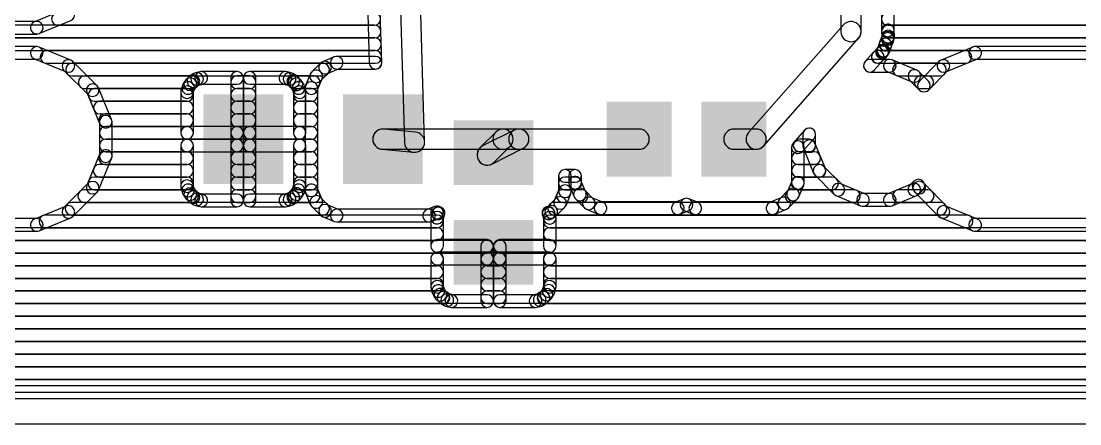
# Model space of a CAD drawing. Extents: x 0 to 96, y 0 to 55.
# Drawn here: x 18.91 to 40.15, y 0 to 8.08 of the extents above; entities that cross this region are included whole.
import ezdxf

# ---------------------------------------------------------------- set-up
doc = ezdxf.new("R2010")
doc.units = 0
doc.layers.add('16', color=174, linetype='CONTINUOUS')
doc.layers.add('20', color=178, linetype='CONTINUOUS')

# ---------------------------------------------------------------- blocks, each defined once
blk = doc.blocks.new('RECT')
blk.add_solid([(-0.5, -0.5), (0.5, -0.5), (-0.5, 0.5), (0.5, 0.5)])

msp = doc.modelspace()

# ---------------------------------------------------------------- linework, layer by layer
at = {"layer": '16'}
for points in [[(35.7632, 7.874), (35.7632, 10.795, 1), (35.3568, 10.795), (35.3568, 7.874, 1)], [(36.4236, 7.897), (36.4236, 10.3462, 1), (36.1696, 10.3462), (36.1696, 7.897, 1)], [(26.4669, 10.0941), (26.5969, 5.6491, 1), (27.0031, 5.6609), (26.8731, 10.1059, 1)], [(25.8532, 8.4881), (25.8895, 7.2463, 1), (26.1434, 7.2537), (26.1071, 8.4956, 1)], [(19.2694, 7.8355), (19.9042, 8.0984, 1), (19.807, 8.3331), (19.1722, 8.0701, 1)], [(16.3492, 7.8258), (19.2208, 7.8258, 1), (19.2208, 8.0798), (16.3492, 8.0798, 1)], [(19.6437, 8.001), (25.9908, 8.001, 1), (25.9908, 8.255), (19.6437, 8.255, 1)], [(33.8074, 5.5806), (35.7124, 7.7396, 1), (35.4076, 8.0084), (33.5026, 5.8494, 1)], [(36.2966, 8.001), (43.4523, 8.001, 1), (43.4523, 8.255), (36.2966, 8.255, 1)], [(13.9574, 7.747), (25.9982, 7.747, 1), (25.9982, 8.001), (13.9574, 8.001, 1)], [(36.4311, 7.7816), (36.4233, 7.9049, 1), (36.1698, 7.8891), (36.1776, 7.7658, 1)], [(36.4167, 7.71), (36.4244, 7.7325, 1), (36.1842, 7.8149), (36.1765, 7.7924, 1)], [(36.4236, 7.7275), (36.4236, 7.7512, 1), (36.1696, 7.7512), (36.1696, 7.7275, 1)], [(36.298, 7.747), (50.7928, 7.747, 1), (50.7928, 8.001), (36.298, 8.001, 1)], [(14.7194, 7.493), (26.0056, 7.493, 1), (26.0056, 7.747), (14.7194, 7.747, 1)], [(36.3294, 7.4553), (36.3695, 7.5722, 1), (36.1292, 7.6546), (36.0891, 7.5377, 1)], [(36.3667, 7.5648), (36.4139, 7.6789, 1), (36.1793, 7.7761), (36.132, 7.662, 1)], [(36.2521, 7.493), (50.7875, 7.493, 1), (50.7875, 7.747), (36.2521, 7.747, 1)], [(19.2208, 7.5742), (16.3492, 7.5742, 1), (16.3492, 7.3202), (19.2208, 7.3202, 1)], [(19.9042, 7.3016), (19.2694, 7.5645, 1), (19.1722, 7.3299), (19.807, 7.0669, 1)], [(19.4168, 7.239), (26.013, 7.239, 1), (26.013, 7.493), (19.4168, 7.493, 1)], [(36.0325, 7.1042), (36.1923, 7.2854, 1), (36.0019, 7.4534), (35.842, 7.2722, 1)], [(36.0941, 7.239), (37.8532, 7.239, 1), (37.8532, 7.493), (36.0941, 7.493, 1)], [(36.1869, 7.2796), (36.2743, 7.3669, 1), (36.0947, 7.5465), (36.0073, 7.4592, 1)], [(36.3018, 7.4082), (36.3109, 7.4301, 1), (36.0762, 7.5273), (36.0671, 7.5053, 1)], [(36.2888, 7.3947), (36.3045, 7.4125, 1), (36.114, 7.5805), (36.0983, 7.5627, 1)], [(38.0006, 7.5645), (37.3658, 7.3016, 1), (37.463, 7.0669), (38.0978, 7.3299, 1)], [(40.9208, 7.5742), (38.0492, 7.5742, 1), (38.0492, 7.3202), (40.9208, 7.3202, 1)], [(20.4312, 6.7882), (19.9454, 7.274, 1), (19.7658, 7.0944), (20.2516, 6.6086, 1)], [(19.9278, 6.985), (24.964, 6.985, 1), (24.964, 7.239), (19.9278, 7.239, 1)], [(24.9155, 7.2431), (24.7369, 7.0645, 1), (24.9165, 6.8849), (25.0951, 7.0635, 1)], [(25.1901, 7.3673), (24.9567, 7.2707, 1), (25.0539, 7.036), (25.2873, 7.1327, 1)], [(26.0164, 7.377), (25.2387, 7.377, 1), (25.2387, 7.123), (26.0164, 7.123, 1)], [(36.3358, 7.3152), (35.9372, 7.3152, 1), (35.9372, 7.0612), (36.3358, 7.0612, 1)], [(36.8792, 7.1006), (36.3844, 7.3055, 1), (36.2872, 7.0709), (36.782, 6.8659, 1)], [(36.5197, 6.985), (37.3422, 6.985, 1), (37.3422, 7.239), (36.5197, 7.239, 1)], [(37.3246, 7.274), (36.9322, 6.8816, 1), (37.1118, 6.702), (37.5042, 7.0944, 1)], [(22.374, 7.0327), (22.2988, 6.9892, 1), (22.4257, 6.7692), (22.501, 6.8127, 1)], [(22.4887, 7.0679), (22.4047, 7.0454, 1), (22.4704, 6.8), (22.5544, 6.8225, 1)], [(23.238, 7.0722), (22.5215, 7.0722, 1), (22.5215, 6.8182), (23.238, 6.8182, 1)], [(23.365, 5.842), (23.365, 6.9452, 1), (23.111, 6.9452), (23.111, 5.842, 1)], [(24.2085, 7.0722), (23.492, 7.0722, 1), (23.492, 6.8182), (24.2085, 6.8182, 1)], [(23.365, 6.9452), (23.365, 5.842, 1), (23.619, 5.842), (23.619, 6.9452, 1)], [(24.3253, 7.0454), (24.2413, 7.0679, 1), (24.1756, 6.8225), (24.2596, 6.8, 1)], [(24.4312, 6.9892), (24.3559, 7.0327, 1), (24.229, 6.8127), (24.3042, 6.7692, 1)], [(24.7093, 7.0233), (24.6127, 6.7899, 1), (24.8473, 6.6927), (24.944, 6.9261, 1)], [(37.1118, 6.8816), (36.9204, 7.0731, 1), (36.7408, 6.8934), (36.9322, 6.702, 1)], [(20.1818, 6.731), (22.341, 6.731, 1), (22.341, 6.985), (20.1818, 6.985, 1)], [(20.7217, 6.1122), (20.4588, 6.747, 1), (20.2241, 6.6498), (20.4871, 6.015, 1)], [(22.1346, 6.7753), (22.1121, 6.6913, 1), (22.3575, 6.6256), (22.38, 6.7096, 1)], [(22.1908, 6.8812), (22.1473, 6.8059, 1), (22.3673, 6.679), (22.4108, 6.7542, 1)], [(22.2724, 6.969), (22.211, 6.9075, 1), (22.3906, 6.7279), (22.4521, 6.7894, 1)], [(23.238, 6.731), (23.492, 6.731, 1), (23.492, 6.985), (23.238, 6.985, 1)], [(24.519, 6.9075), (24.4575, 6.969, 1), (24.2779, 6.7894), (24.3394, 6.7279, 1)], [(24.389, 6.731), (24.7783, 6.731, 1), (24.7783, 6.985), (24.389, 6.985, 1)], [(24.5827, 6.8059), (24.5392, 6.8812, 1), (24.3192, 6.7542), (24.3627, 6.679, 1)], [(24.6179, 6.6913), (24.5954, 6.7753, 1), (24.35, 6.7096), (24.3725, 6.6256, 1)], [(24.603, 6.7413), (24.603, 4.6887, 1), (24.857, 4.6887), (24.857, 6.7413, 1)], [(36.9558, 6.731), (37.0882, 6.731, 1), (37.0882, 6.985), (36.9558, 6.985, 1)], [(20.3805, 6.477), (22.2348, 6.477, 1), (22.2348, 6.731), (20.3805, 6.731, 1)], [(22.1078, 6.6585), (22.1078, 5.842, 1), (22.3618, 5.842), (22.3618, 6.6585, 1)], [(23.238, 6.477), (23.492, 6.477, 1), (23.492, 6.731), (23.238, 6.731, 1)], [(24.6222, 5.842), (24.6222, 6.6585, 1), (24.3682, 6.6585), (24.3682, 5.842, 1)], [(24.4952, 6.477), (24.73, 6.477, 1), (24.73, 6.731), (24.4952, 6.731, 1)], [(20.4857, 6.223), (22.2348, 6.223, 1), (22.2348, 6.477), (20.4857, 6.477, 1)], [(23.238, 6.223), (23.492, 6.223, 1), (23.492, 6.477), (23.238, 6.477, 1)], [(24.4952, 6.223), (24.73, 6.223, 1), (24.73, 6.477), (24.4952, 6.477, 1)], [(20.591, 5.969), (22.2348, 5.969, 1), (22.2348, 6.223), (20.591, 6.223, 1)], [(20.7314, 5.3764), (20.7314, 6.0636, 1), (20.4774, 6.0636), (20.4774, 5.3764, 1)], [(23.238, 5.969), (23.492, 5.969, 1), (23.492, 6.223), (23.238, 6.223, 1)], [(24.4952, 5.969), (24.73, 5.969, 1), (24.73, 6.223), (24.4952, 6.223, 1)], [(20.6044, 5.715), (22.2348, 5.715, 1), (22.2348, 5.969), (20.6044, 5.969, 1)], [(22.2348, 5.715), (23.238, 5.715, 1), (23.238, 5.969), (22.2348, 5.969, 1)], [(23.492, 5.969), (23.238, 5.969, 1), (23.238, 5.715), (23.492, 5.715, 1)], [(23.111, 5.842), (23.111, 5.588, 1), (23.365, 5.588), (23.365, 5.842, 1)], [(23.619, 5.588), (23.619, 5.842, 1), (23.365, 5.842), (23.365, 5.588, 1)], [(23.492, 5.715), (24.4952, 5.715, 1), (24.4952, 5.969), (23.492, 5.969, 1)], [(24.4952, 5.715), (24.73, 5.715, 1), (24.73, 5.969), (24.4952, 5.969, 1)], [(26.8191, 5.8573), (26.1841, 5.9173, 1), (26.1459, 5.5127), (26.7809, 5.4527, 1)], [(26.165, 5.5118), (28.575, 5.5118, 1), (28.575, 5.9182), (26.165, 5.9182, 1)], [(28.8016, 5.8967), (28.1666, 5.5792, 1), (28.3484, 5.2158), (28.9834, 5.5333, 1)], [(28.4012, 5.2538), (28.7187, 5.5713, 1), (28.4313, 5.8587), (28.1138, 5.5412, 1)], [(28.575, 5.5118), (28.8925, 5.5118, 1), (28.8925, 5.9182), (28.575, 5.9182, 1)], [(28.8925, 5.5118), (31.308, 5.5118, 1), (31.308, 5.9182), (28.8925, 5.9182, 1)], [(33.208, 5.5118), (33.655, 5.5118, 1), (33.655, 5.9182), (33.208, 5.9182, 1)], [(34.5882, 5.4674), (34.817, 5.7267, 1), (34.6266, 5.8947), (34.3978, 5.6354, 1)], [(34.5948, 5.8107), (34.5948, 5.5742, 1), (34.8488, 5.5742), (34.8488, 5.8107, 1)], [(20.6044, 5.461), (22.2348, 5.461, 1), (22.2348, 5.715), (20.6044, 5.715, 1)], [(23.238, 5.715), (22.2348, 5.715, 1), (22.2348, 5.461), (23.238, 5.461, 1)], [(22.1078, 5.588), (22.1078, 4.7715, 1), (22.3618, 4.7715), (22.3618, 5.588, 1)], [(23.365, 4.4848), (23.365, 5.588, 1), (23.111, 5.588), (23.111, 4.4848, 1)], [(23.238, 5.461), (23.492, 5.461, 1), (23.492, 5.715), (23.238, 5.715, 1)], [(23.365, 5.588), (23.365, 4.4848, 1), (23.619, 4.4848), (23.619, 5.588, 1)], [(24.4952, 5.715), (23.492, 5.715, 1), (23.492, 5.461), (24.4952, 5.461, 1)], [(24.6222, 4.7715), (24.6222, 5.588, 1), (24.3682, 5.588), (24.3682, 4.7715, 1)], [(24.4952, 5.461), (24.73, 5.461, 1), (24.73, 5.715), (24.4952, 5.715, 1)], [(34.62, 4.8387), (34.62, 5.5514, 1), (34.366, 5.5514), (34.366, 4.8387, 1)], [(34.5253, 5.461), (34.7218, 5.461, 1), (34.7218, 5.715), (34.5253, 5.715, 1)], [(34.6045, 5.5256), (34.8094, 5.0308, 1), (35.0441, 5.128), (34.8391, 5.6228, 1)], [(20.4588, 4.693), (20.7217, 5.3278, 1), (20.4871, 5.425), (20.2241, 4.7902, 1)], [(20.5868, 5.207), (22.2348, 5.207, 1), (22.2348, 5.461), (20.5868, 5.461, 1)], [(23.238, 5.207), (23.492, 5.207, 1), (23.492, 5.461), (23.238, 5.461, 1)], [(24.4952, 5.207), (24.73, 5.207, 1), (24.73, 5.461), (24.4952, 5.461, 1)], [(34.493, 5.207), (34.8213, 5.207, 1), (34.8213, 5.461), (34.493, 5.461, 1)], [(20.4816, 4.953), (22.2348, 4.953, 1), (22.2348, 5.207), (20.4816, 5.207, 1)], [(23.238, 4.953), (23.492, 4.953, 1), (23.492, 5.207), (23.238, 5.207, 1)], [(24.4952, 4.953), (24.73, 4.953, 1), (24.73, 5.207), (24.4952, 5.207, 1)], [(29.9465, 4.6687), (29.9465, 4.9784, 1), (29.6925, 4.9784), (29.6925, 4.6687, 1)], [(29.8195, 4.8514), (30.023, 4.8514, 1), (30.023, 5.1054), (29.8195, 5.1054, 1)], [(29.896, 4.9784), (29.896, 4.8387, 1), (30.15, 4.8387), (30.15, 4.9784, 1)], [(34.493, 4.953), (34.9265, 4.953, 1), (34.9265, 5.207), (34.493, 5.207, 1)], [(34.8369, 4.9896), (35.2156, 4.6109, 1), (35.3952, 4.7905), (35.0165, 5.1692, 1)], [(20.3764, 4.699), (22.2348, 4.699, 1), (22.2348, 4.953), (20.3764, 4.953, 1)], [(22.1121, 4.7387), (22.1346, 4.6547, 1), (22.38, 4.7204), (22.3575, 4.8044, 1)], [(23.238, 4.699), (23.492, 4.699, 1), (23.492, 4.953), (23.238, 4.953, 1)], [(24.5954, 4.6547), (24.6179, 4.7387, 1), (24.3725, 4.8044), (24.35, 4.7204, 1)], [(24.4952, 4.699), (24.73, 4.699, 1), (24.73, 4.953), (24.4952, 4.953, 1)], [(29.8195, 4.699), (30.0283, 4.699, 1), (30.0283, 4.953), (29.8195, 4.953, 1)], [(29.9057, 4.7901), (30.0023, 4.5567, 1), (30.237, 4.6539), (30.1403, 4.8873, 1)], [(34.5137, 4.5567), (34.6103, 4.7901, 1), (34.3757, 4.8873), (34.279, 4.6539, 1)], [(34.4877, 4.699), (35.1802, 4.699, 1), (35.1802, 4.953), (34.4877, 4.953, 1)], [(36.9204, 4.6109), (37.0016, 4.6922, 1), (36.822, 4.8718), (36.7408, 4.7905, 1)], [(36.7945, 4.7334), (36.8112, 4.693, 1), (37.0459, 4.7902), (37.0292, 4.8306, 1)], [(19.9454, 4.1659), (20.4312, 4.6518, 1), (20.2516, 4.8314), (19.7658, 4.3456, 1)], [(20.1718, 4.445), (22.341, 4.445, 1), (22.341, 4.699), (20.1718, 4.699, 1)], [(22.1473, 4.624), (22.1908, 4.5488, 1), (22.4108, 4.6757), (22.3673, 4.751, 1)], [(22.211, 4.5224), (22.2724, 4.461, 1), (22.4521, 4.6406), (22.3906, 4.7021, 1)], [(22.2988, 4.4408), (22.374, 4.3973, 1), (22.501, 4.6173), (22.4257, 4.6608, 1)], [(23.238, 4.445), (23.492, 4.445, 1), (23.492, 4.699), (23.238, 4.699, 1)], [(24.3559, 4.3973), (24.4312, 4.4408, 1), (24.3042, 4.6608), (24.229, 4.6173, 1)], [(24.4575, 4.461), (24.519, 4.5224, 1), (24.3394, 4.7021), (24.2779, 4.6406, 1)], [(24.389, 4.445), (24.7783, 4.445, 1), (24.7783, 4.699), (24.389, 4.699, 1)], [(24.5392, 4.5488), (24.5827, 4.624, 1), (24.3627, 4.751), (24.3192, 4.6757, 1)], [(24.6127, 4.6401), (24.7093, 4.4067, 1), (24.944, 4.5039), (24.8473, 4.7373, 1)], [(29.8402, 4.3867), (29.9368, 4.6201, 1), (29.7022, 4.7173), (29.6055, 4.4839, 1)], [(29.7794, 4.445), (30.153, 4.445, 1), (30.153, 4.699), (29.7794, 4.699, 1)], [(30.0299, 4.5155), (30.2085, 4.3369, 1), (30.3881, 4.5165), (30.2095, 4.6951, 1)], [(34.3075, 4.3369), (34.4861, 4.5155, 1), (34.3065, 4.6951), (34.1279, 4.5165, 1)], [(34.363, 4.445), (35.6163, 4.445, 1), (35.6163, 4.699), (34.363, 4.699, 1)], [(35.2568, 4.5834), (35.7516, 4.3785, 1), (35.8488, 4.6131), (35.354, 4.8181, 1)], [(36.3844, 4.3785), (36.8792, 4.5834, 1), (36.782, 4.8181), (36.2872, 4.6131, 1)], [(36.5197, 4.445), (37.0982, 4.445, 1), (37.0982, 4.699), (36.5197, 4.699, 1)], [(36.8387, 4.6518), (37.3246, 4.1659, 1), (37.5042, 4.3456), (37.0184, 4.8314, 1)], [(22.4047, 4.3846), (22.4887, 4.3621, 1), (22.5544, 4.6075), (22.4704, 4.63, 1)], [(22.5215, 4.3578), (23.238, 4.3578, 1), (23.238, 4.6118), (22.5215, 4.6118, 1)], [(23.492, 4.3578), (24.2085, 4.3578, 1), (24.2085, 4.6118), (23.492, 4.6118, 1)], [(24.2413, 4.3621), (24.3253, 4.3846, 1), (24.2596, 4.63), (24.1756, 4.6075, 1)], [(24.7369, 4.3655), (24.9155, 4.1869, 1), (25.0951, 4.3665), (24.9165, 4.5451, 1)], [(29.634, 4.1669), (29.8126, 4.3455, 1), (29.633, 4.5251), (29.4544, 4.3465, 1)], [(30.2497, 4.3093), (30.4831, 4.2127, 1), (30.5803, 4.4473), (30.3469, 4.544, 1)], [(32.1329, 4.2127), (32.3066, 4.2846, 1), (32.2094, 4.5193), (32.0357, 4.4473, 1)], [(32.2094, 4.2846), (32.3831, 4.2127, 1), (32.4803, 4.4473), (32.3066, 4.5193, 1)], [(34.0329, 4.2127), (34.2663, 4.3093, 1), (34.1691, 4.544), (33.9357, 4.4473, 1)], [(35.8002, 4.3688), (36.3358, 4.3688, 1), (36.3358, 4.6228), (35.8002, 4.6228, 1)], [(19.2694, 3.8755), (19.9042, 4.1384, 1), (19.807, 4.3731), (19.1722, 4.1101, 1)], [(19.9178, 4.191), (24.964, 4.191, 1), (24.964, 4.445), (19.9178, 4.445, 1)], [(24.9567, 4.1593), (25.1901, 4.0627, 1), (25.2873, 4.2973), (25.0539, 4.394, 1)], [(25.2387, 4.053), (27.0913, 4.053, 1), (27.0913, 4.307), (25.2387, 4.307, 1)], [(27.1399, 4.0627), (27.2992, 4.1287, 1), (27.202, 4.3633), (27.0427, 4.2973, 1)], [(27.202, 4.1287), (27.2341, 4.1154, 1), (27.3313, 4.35), (27.2992, 4.3633, 1)], [(27.1541, 4.2553), (27.1316, 4.1713, 1), (27.377, 4.1056), (27.3995, 4.1896, 1)], [(27.1273, 4.1385), (27.1273, 3.572, 1), (27.3813, 3.572), (27.3813, 4.1385, 1)], [(27.1727, 4.2962), (27.1668, 4.286, 1), (27.3868, 4.1589), (27.3927, 4.1692, 1)], [(29.5349, 4.1154), (29.5928, 4.1393, 1), (29.4956, 4.374), (29.4377, 4.35, 1)], [(29.6022, 4.286), (29.5962, 4.2962, 1), (29.3763, 4.1692), (29.3822, 4.1589, 1)], [(29.6374, 4.1713), (29.6149, 4.2553, 1), (29.3695, 4.1896), (29.392, 4.1056, 1)], [(29.6417, 3.572), (29.6417, 4.1385, 1), (29.3877, 4.1385), (29.3877, 3.572, 1)], [(29.6055, 4.191), (37.3522, 4.191, 1), (37.3522, 4.445), (29.6055, 4.445, 1)], [(30.5317, 4.203), (32.0843, 4.203, 1), (32.0843, 4.457), (30.5317, 4.457, 1)], [(32.4317, 4.203), (33.9843, 4.203, 1), (33.9843, 4.457), (32.4317, 4.457, 1)], [(37.3658, 4.1384), (38.0006, 3.8755, 1), (38.0978, 4.1101), (37.463, 4.3731, 1)], [(16.3492, 3.8658), (19.2208, 3.8658, 1), (19.2208, 4.1198), (16.3492, 4.1198, 1)], [(19.3926, 3.937), (27.2543, 3.937, 1), (27.2543, 4.191), (19.3926, 4.191, 1)], [(29.5147, 3.937), (37.8773, 3.937, 1), (37.8773, 4.191), (29.5147, 4.191, 1)], [(38.0492, 3.8658), (40.9208, 3.8658, 1), (40.9208, 4.1198), (38.0492, 4.1198, 1)], [(14.6599, 3.683), (27.2543, 3.683, 1), (27.2543, 3.937), (14.6599, 3.937, 1)], [(29.5147, 3.683), (43.3048, 3.683, 1), (43.3048, 3.937), (29.5147, 3.937, 1)], [(14.8292, 3.429), (28.2575, 3.429, 1), (28.2575, 3.683), (14.8292, 3.683, 1)], [(27.2543, 3.445), (28.2575, 3.445, 1), (28.2575, 3.699), (27.2543, 3.699, 1)], [(28.1305, 3.572), (28.1305, 3.318, 1), (28.3845, 3.318), (28.3845, 3.572, 1)], [(28.6385, 3.318), (28.6385, 3.572, 1), (28.3845, 3.572), (28.3845, 3.318, 1)], [(28.5115, 3.445), (29.5147, 3.445, 1), (29.5147, 3.699), (28.5115, 3.699, 1)], [(28.5115, 3.429), (44.012, 3.429, 1), (44.012, 3.683), (28.5115, 3.683, 1)], [(14.9986, 3.175), (27.2543, 3.175, 1), (27.2543, 3.429), (14.9986, 3.429, 1)], [(28.2575, 3.445), (27.2543, 3.445, 1), (27.2543, 3.191), (28.2575, 3.191, 1)], [(27.1273, 3.318), (27.1273, 2.7515, 1), (27.3813, 2.7515), (27.3813, 3.318, 1)], [(28.3845, 2.4648), (28.3845, 3.318, 1), (28.1305, 3.318), (28.1305, 2.4648, 1)], [(28.2575, 3.191), (28.5115, 3.191, 1), (28.5115, 3.445), (28.2575, 3.445, 1)], [(28.2575, 3.175), (28.5115, 3.175, 1), (28.5115, 3.429), (28.2575, 3.429, 1)], [(28.3845, 3.318), (28.3845, 2.4648, 1), (28.6385, 2.4648), (28.6385, 3.318, 1)], [(29.5147, 3.445), (28.5115, 3.445, 1), (28.5115, 3.191), (29.5147, 3.191, 1)], [(29.6417, 2.7515), (29.6417, 3.318, 1), (29.3877, 3.318), (29.3877, 2.7515, 1)], [(29.5147, 3.175), (43.3048, 3.175, 1), (43.3048, 3.429), (29.5147, 3.429, 1)], [(15.1679, 2.921), (27.2543, 2.921, 1), (27.2543, 3.175), (15.1679, 3.175, 1)], [(28.2575, 2.921), (28.5115, 2.921, 1), (28.5115, 3.175), (28.2575, 3.175, 1)], [(29.5147, 2.921), (43.3048, 2.921, 1), (43.3048, 3.175), (29.5147, 3.175, 1)], [(15.3523, 2.667), (27.2543, 2.667, 1), (27.2543, 2.921), (15.3523, 2.921, 1)], [(27.1316, 2.7187), (27.1541, 2.6347, 1), (27.3995, 2.7004), (27.377, 2.7844, 1)], [(27.1668, 2.604), (27.2103, 2.5288, 1), (27.4303, 2.6557), (27.3868, 2.731, 1)], [(28.2575, 2.667), (28.5115, 2.667, 1), (28.5115, 2.921), (28.2575, 2.921, 1)], [(29.5587, 2.5288), (29.6022, 2.604, 1), (29.3822, 2.731), (29.3387, 2.6557, 1)], [(29.6149, 2.6347), (29.6374, 2.7187, 1), (29.392, 2.7844), (29.3695, 2.7004, 1)], [(29.5147, 2.667), (43.351, 2.667, 1), (43.351, 2.921), (29.5147, 2.921, 1)], [(15.6816, 2.413), (27.3725, 2.413, 1), (27.3725, 2.667), (15.6816, 2.667, 1)], [(27.2305, 2.5024), (27.2919, 2.441, 1), (27.4716, 2.6206), (27.4101, 2.6821, 1)], [(27.3183, 2.4208), (27.3935, 2.3773, 1), (27.5205, 2.5973), (27.4452, 2.6408, 1)], [(27.4242, 2.3646), (27.5082, 2.3421, 1), (27.5739, 2.5875), (27.4899, 2.61, 1)], [(27.541, 2.3378), (28.2575, 2.3378, 1), (28.2575, 2.5918), (27.541, 2.5918, 1)], [(28.2575, 2.413), (28.5115, 2.413, 1), (28.5115, 2.667), (28.2575, 2.667, 1)], [(28.5115, 2.3378), (29.228, 2.3378, 1), (29.228, 2.5918), (28.5115, 2.5918, 1)], [(29.2608, 2.3421), (29.3448, 2.3646, 1), (29.2791, 2.61), (29.1951, 2.5875, 1)], [(29.3754, 2.3773), (29.4507, 2.4208, 1), (29.3237, 2.6408), (29.2485, 2.5973, 1)], [(29.477, 2.441), (29.5385, 2.5024, 1), (29.3589, 2.6821), (29.2974, 2.6206, 1)], [(29.3965, 2.413), (45.0595, 2.413, 1), (45.0595, 2.667), (29.3965, 2.667, 1)], [(15.8317, 2.159), (47.602, 2.159, 1), (47.602, 2.413), (15.8317, 2.413, 1)], [(15.9083, 1.905), (60.8243, 1.905, 1), (60.8243, 2.159), (15.9083, 2.159, 1)], [(15.9083, 1.651), (60.9296, 1.651, 1), (60.9296, 1.905), (15.9083, 1.905, 1)], [(15.8317, 1.397), (61.0348, 1.397, 1), (61.0348, 1.651), (15.8317, 1.651, 1)], [(15.6816, 1.143), (61.2874, 1.143, 1), (61.2874, 1.397), (15.6816, 1.397, 1)], [(15.3523, 0.889), (61.5693, 0.889, 1), (61.5693, 1.143), (15.3523, 1.143, 1)], [(3.744, 0.635), (66.548, 0.635, 1), (66.548, 0.889), (3.744, 0.889, 1)], [(66.548, 0.762), (3.617, 0.762, 1), (3.617, 0.508), (66.548, 0.508, 1)]]:
    msp.add_lwpolyline(points, format="xyb", close=True, dxfattribs=at)
at = {"layer": '20'}
msp.add_line((0, 0), (96, 0), dxfattribs=at)

# ---------------------------------------------------------------- block references
at = {"layer": '16'}
for p, xscale, yscale, rotation in [((23.365, 5.715), 1.6, 1.8, 180), ((26.165, 5.715), 1.6, 1.8, 180), ((28.3845, 5.445), 1.3, 1.6, 270), ((28.3845, 3.445), 1.3, 1.6, 270)]:
    msp.add_blockref('RECT', p, dxfattribs=dict(at, xscale=xscale, yscale=yscale, rotation=rotation))
at = {"layer": '16', "xscale": 1.3, "yscale": 1.5}
for p in [(31.308, 5.715), (33.208, 5.715)]:
    msp.add_blockref('RECT', p, dxfattribs=at)

doc.saveas('drawing.dxf')
